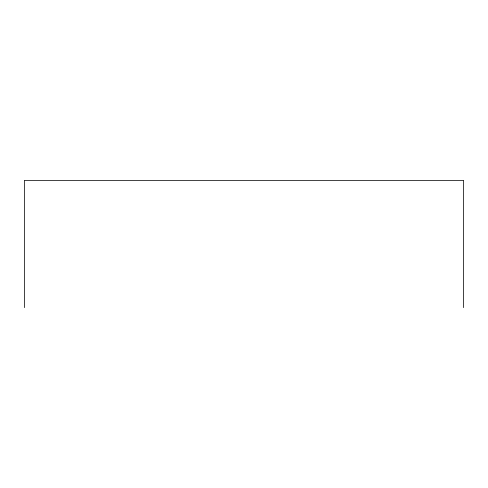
<?xml version="1.0" encoding="UTF-8"?>
<svg xmlns="http://www.w3.org/2000/svg" width="488" height="488" viewBox="0 0 488 488"><rect width="100%" height="100%" fill="white"/><g stroke="black" fill="none" stroke-linecap="round" stroke-linejoin="round"><path stroke-width="0.73" d="M463.6 307.629L463.6 180.371L24.4 180.371L24.4 307.629"/></g></svg>
